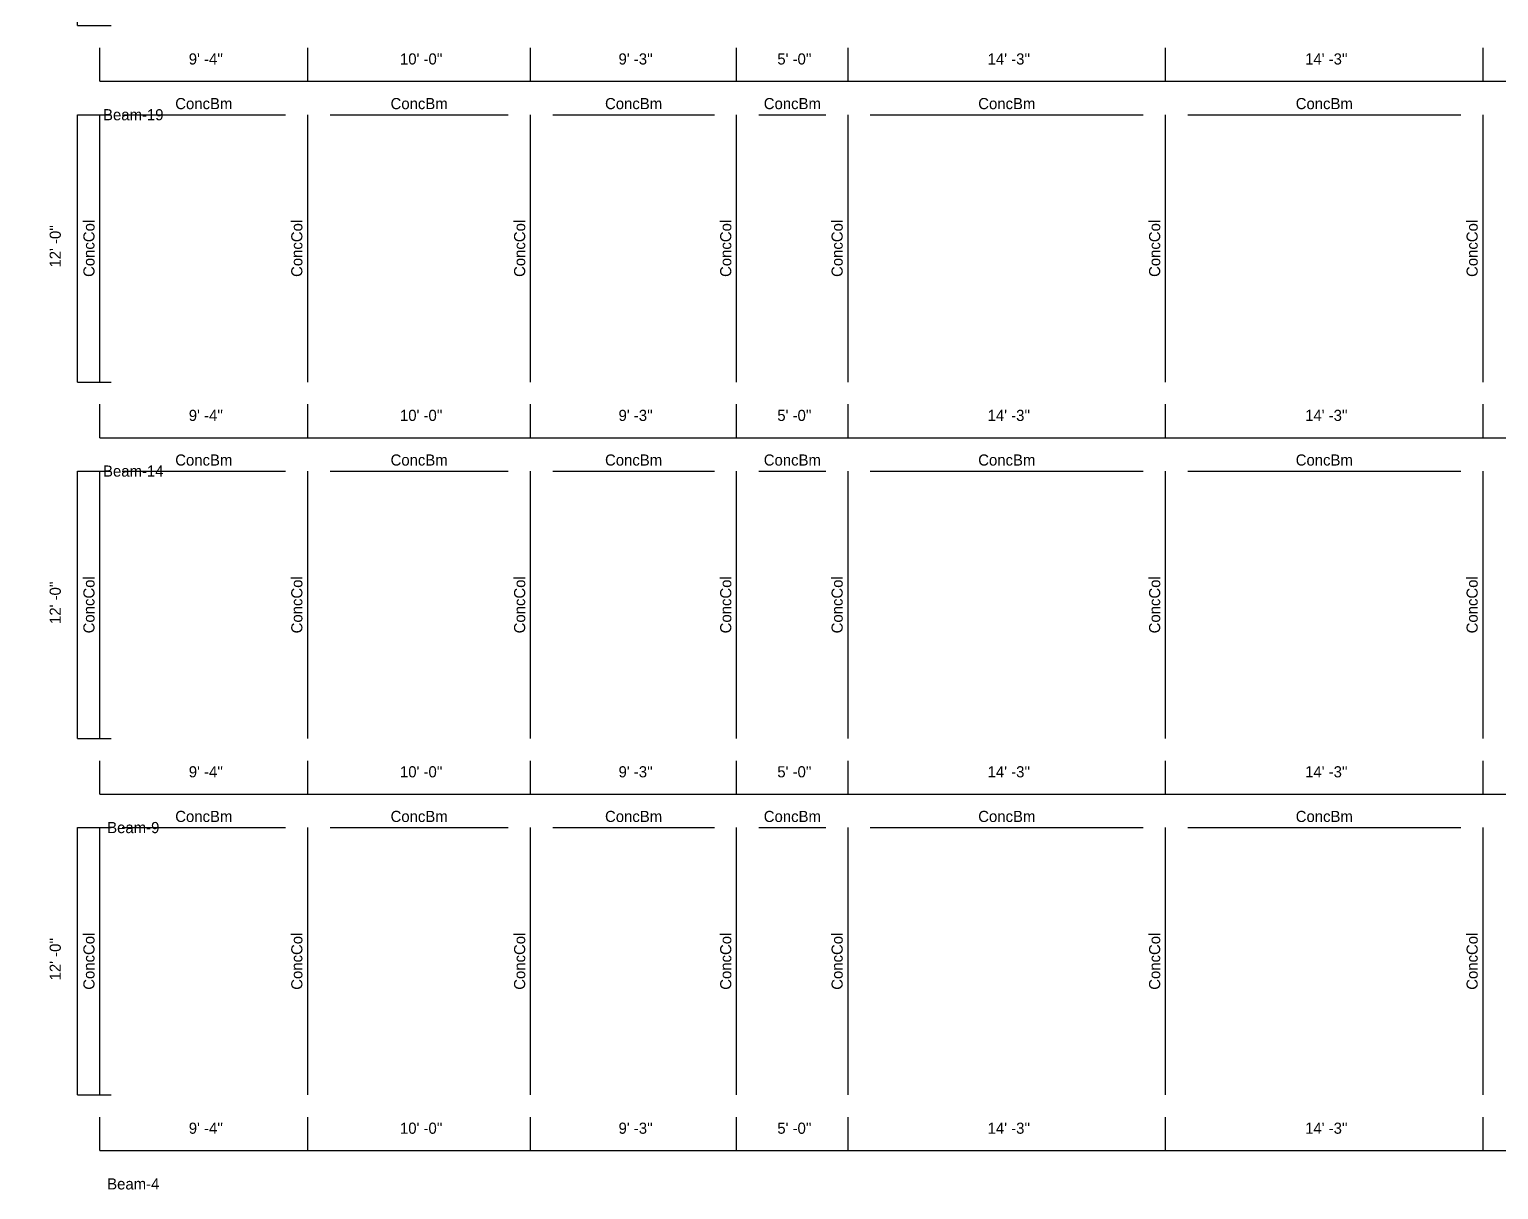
# Model space of a CAD drawing. Extents: x -38 to 2998, y -195 to 11529.
# Drawn here: x -38 to 753, y -195 to 430 of the extents above; entities that cross this region are included whole.
import ezdxf
from ezdxf.enums import TextEntityAlignment as Align

# ---------------------------------------------------------------- set-up
doc = ezdxf.new("R2010")
doc.units = 0
doc.header["$MEASUREMENT"] = 0
doc.layers.get('0').update_dxf_attribs({"linetype": 'CONTINUOUS'})
for name, color, linetype in [('CENTERLINES', 7, 'CONTINUOUS'), ('DIMENSIONS', 4, 'CONTINUOUS'), ('TEXT', 5, 'CONTINUOUS')]:
    doc.layers.add(name, color=color, linetype=linetype)
doc.dimstyles.get("Standard").update_dxf_attribs({"dimtxt": 0.18, "dimasz": 0.18, "dimexe": 0.18, "dimexo": 0.0625, "dimgap": 0.09, "dimtad": 0, "dimtih": 1, "dimtoh": 1, "dimdec": 4, "dimzin": 0, "dimtxsty": 'STANDARD', "dimcen": 0.09, "dimazin": 3, "dimtfac": 1, "dimtdec": 4, "dimtofl": 0, "dimtmove": 0, "dimatfit": 3, "dimtolj": 1, "dimtzin": 0})

# ---------------------------------------------------------------- blocks, each defined once
blk = doc.blocks.new('*D518')
at = {"color": 1, "linetype": 'BYBLOCK'}
for points in [[(4.77, -169.23), (3.71, -170.29), (-3.71, -177.71), (-4.77, -178.77)], [(116.73, -169.23), (115.67, -170.29), (108.25, -177.71), (107.19, -178.77)]]:
    blk.add_solid(points, dxfattribs=at)
at = {"layer": 'DIMENSIONS', "color": 9, "linetype": 'BYBLOCK'}
for p, q in [((0, -174), (0, -156)), ((111.96, -174), (111.96, -156))]:
    blk.add_line(p, q, dxfattribs=at)
at = {"layer": 'DIMENSIONS', "color": 0, "linetype": 'BYBLOCK'}
blk.add_line((0, -174), (111.96, -174), dxfattribs=at)
at = {"layer": 'DIMENSIONS', "color": 0, "linetype": 'BYBLOCK', "insert": (55.98, -162), "char_height": 6, "attachment_point": 5}
blk.add_mtext("\\A1; 9' -4''", dxfattribs=at)
blk = doc.blocks.new('*D519')
at = {"color": 1, "linetype": 'BYBLOCK'}
for points in [[(116.73, -169.23), (115.67, -170.29), (108.25, -177.71), (107.19, -178.77)], [(236.73, -169.23), (235.67, -170.29), (228.25, -177.71), (227.19, -178.77)]]:
    blk.add_solid(points, dxfattribs=at)
at = {"layer": 'DIMENSIONS', "color": 9, "linetype": 'BYBLOCK'}
for p, q in [((111.96, -174), (111.96, -156)), ((231.96, -174), (231.96, -156))]:
    blk.add_line(p, q, dxfattribs=at)
at = {"layer": 'DIMENSIONS', "color": 0, "linetype": 'BYBLOCK'}
blk.add_line((111.96, -174), (231.96, -174), dxfattribs=at)
at = {"layer": 'DIMENSIONS', "color": 0, "linetype": 'BYBLOCK', "insert": (171.96, -162), "char_height": 6, "attachment_point": 5}
blk.add_mtext("\\A1; 10' -0''", dxfattribs=at)
blk = doc.blocks.new('*D520')
at = {"color": 1, "linetype": 'BYBLOCK'}
for points in [[(236.73, -169.23), (235.67, -170.29), (228.25, -177.71), (227.19, -178.77)], [(347.73, -169.23), (346.67, -170.29), (339.25, -177.71), (338.19, -178.77)]]:
    blk.add_solid(points, dxfattribs=at)
at = {"layer": 'DIMENSIONS', "color": 9, "linetype": 'BYBLOCK'}
for p, q in [((231.96, -174), (231.96, -156)), ((342.96, -174), (342.96, -156))]:
    blk.add_line(p, q, dxfattribs=at)
at = {"layer": 'DIMENSIONS', "color": 0, "linetype": 'BYBLOCK'}
blk.add_line((231.96, -174), (342.96, -174), dxfattribs=at)
at = {"layer": 'DIMENSIONS', "color": 0, "linetype": 'BYBLOCK', "insert": (287.46, -162), "char_height": 6, "attachment_point": 5}
blk.add_mtext("\\A1; 9' -3''", dxfattribs=at)
blk = doc.blocks.new('*D521')
at = {"color": 1, "linetype": 'BYBLOCK'}
for points in [[(347.73, -169.23), (346.67, -170.29), (339.25, -177.71), (338.19, -178.77)], [(407.73, -169.23), (406.67, -170.29), (399.25, -177.71), (398.19, -178.77)]]:
    blk.add_solid(points, dxfattribs=at)
at = {"layer": 'DIMENSIONS', "color": 9, "linetype": 'BYBLOCK'}
for p, q in [((342.96, -174), (342.96, -156)), ((402.96, -174), (402.96, -156))]:
    blk.add_line(p, q, dxfattribs=at)
at = {"layer": 'DIMENSIONS', "color": 0, "linetype": 'BYBLOCK'}
blk.add_line((342.96, -174), (402.96, -174), dxfattribs=at)
at = {"layer": 'DIMENSIONS', "color": 0, "linetype": 'BYBLOCK', "insert": (372.96, -162), "char_height": 6, "attachment_point": 5}
blk.add_mtext("\\A1; 5' -0''", dxfattribs=at)
blk = doc.blocks.new('*D522')
at = {"color": 1, "linetype": 'BYBLOCK'}
for points in [[(407.73, -169.23), (406.67, -170.29), (399.25, -177.71), (398.19, -178.77)], [(578.73, -169.23), (577.67, -170.29), (570.25, -177.71), (569.19, -178.77)]]:
    blk.add_solid(points, dxfattribs=at)
at = {"layer": 'DIMENSIONS', "color": 9, "linetype": 'BYBLOCK'}
for p, q in [((402.96, -174), (402.96, -156)), ((573.96, -174), (573.96, -156))]:
    blk.add_line(p, q, dxfattribs=at)
at = {"layer": 'DIMENSIONS', "color": 0, "linetype": 'BYBLOCK'}
blk.add_line((402.96, -174), (573.96, -174), dxfattribs=at)
at = {"layer": 'DIMENSIONS', "color": 0, "linetype": 'BYBLOCK', "insert": (488.46, -162), "char_height": 6, "attachment_point": 5}
blk.add_mtext("\\A1; 14' -3''", dxfattribs=at)
blk = doc.blocks.new('*D523')
at = {"color": 1, "linetype": 'BYBLOCK'}
for points in [[(578.73, -169.23), (577.67, -170.29), (570.25, -177.71), (569.19, -178.77)], [(749.73, -169.23), (748.67, -170.29), (741.25, -177.71), (740.19, -178.77)]]:
    blk.add_solid(points, dxfattribs=at)
at = {"layer": 'DIMENSIONS', "color": 9, "linetype": 'BYBLOCK'}
for p, q in [((573.96, -174), (573.96, -156)), ((744.96, -174), (744.96, -156))]:
    blk.add_line(p, q, dxfattribs=at)
at = {"layer": 'DIMENSIONS', "color": 0, "linetype": 'BYBLOCK'}
blk.add_line((573.96, -174), (744.96, -174), dxfattribs=at)
at = {"layer": 'DIMENSIONS', "color": 0, "linetype": 'BYBLOCK', "insert": (659.46, -162), "char_height": 6, "attachment_point": 5}
blk.add_mtext("\\A1; 14' -3''", dxfattribs=at)
blk = doc.blocks.new('*D524')
at = {"color": 1, "linetype": 'BYBLOCK'}
for points in [[(749.73, -169.23), (748.67, -170.29), (741.25, -177.71), (740.19, -178.77)], [(920.73, -169.23), (919.67, -170.29), (912.25, -177.71), (911.19, -178.77)]]:
    blk.add_solid(points, dxfattribs=at)
at = {"layer": 'DIMENSIONS', "color": 9, "linetype": 'BYBLOCK'}
for p, q in [((744.96, -174), (744.96, -156)), ((915.96, -174), (915.96, -156))]:
    blk.add_line(p, q, dxfattribs=at)
at = {"layer": 'DIMENSIONS', "color": 0, "linetype": 'BYBLOCK'}
blk.add_line((744.96, -174), (915.96, -174), dxfattribs=at)
at = {"layer": 'DIMENSIONS', "color": 0, "linetype": 'BYBLOCK', "insert": (830.46, -162), "char_height": 6, "attachment_point": 5}
blk.add_mtext("\\A1; 14' -3''", dxfattribs=at)
blk = doc.blocks.new('*D538')
at = {"color": 1, "linetype": 'BYBLOCK'}
for points in [[(-8.29, -3.71), (-7.23, -4.77), (-16.77, 4.77), (-15.71, 3.71)], [(-8.29, -147.71), (-7.23, -148.77), (-16.77, -139.23), (-15.71, -140.29)]]:
    blk.add_solid(points, dxfattribs=at)
at = {"layer": 'DIMENSIONS', "color": 9, "linetype": 'BYBLOCK'}
for p, q in [((-12, 0), (6, 0)), ((-12, -144), (6, -144))]:
    blk.add_line(p, q, dxfattribs=at)
at = {"layer": 'DIMENSIONS', "color": 0, "linetype": 'BYBLOCK'}
blk.add_line((-12, -144), (-12, 0), dxfattribs=at)
at = {"layer": 'DIMENSIONS', "color": 0, "linetype": 'BYBLOCK', "insert": (-24, -72), "char_height": 6, "attachment_point": 5, "rotation": 90}
blk.add_mtext("\\A1; 12' -0''", dxfattribs=at)
blk = doc.blocks.new('*D539')
at = {"color": 1, "linetype": 'BYBLOCK'}
for points in [[(4.77, 22.77), (3.71, 21.71), (-3.71, 14.29), (-4.77, 13.23)], [(116.73, 22.77), (115.67, 21.71), (108.25, 14.29), (107.19, 13.23)]]:
    blk.add_solid(points, dxfattribs=at)
at = {"layer": 'DIMENSIONS', "color": 9, "linetype": 'BYBLOCK'}
for p, q in [((0, 18), (0, 36)), ((111.96, 18), (111.96, 36))]:
    blk.add_line(p, q, dxfattribs=at)
at = {"layer": 'DIMENSIONS', "color": 0, "linetype": 'BYBLOCK'}
blk.add_line((0, 18), (111.96, 18), dxfattribs=at)
at = {"layer": 'DIMENSIONS', "color": 0, "linetype": 'BYBLOCK', "insert": (55.98, 30), "char_height": 6, "attachment_point": 5}
blk.add_mtext("\\A1; 9' -4''", dxfattribs=at)
blk = doc.blocks.new('*D540')
at = {"color": 1, "linetype": 'BYBLOCK'}
for points in [[(116.73, 22.77), (115.67, 21.71), (108.25, 14.29), (107.19, 13.23)], [(236.73, 22.77), (235.67, 21.71), (228.25, 14.29), (227.19, 13.23)]]:
    blk.add_solid(points, dxfattribs=at)
at = {"layer": 'DIMENSIONS', "color": 9, "linetype": 'BYBLOCK'}
for p, q in [((111.96, 18), (111.96, 36)), ((231.96, 18), (231.96, 36))]:
    blk.add_line(p, q, dxfattribs=at)
at = {"layer": 'DIMENSIONS', "color": 0, "linetype": 'BYBLOCK'}
blk.add_line((111.96, 18), (231.96, 18), dxfattribs=at)
at = {"layer": 'DIMENSIONS', "color": 0, "linetype": 'BYBLOCK', "insert": (171.96, 30), "char_height": 6, "attachment_point": 5}
blk.add_mtext("\\A1; 10' -0''", dxfattribs=at)
blk = doc.blocks.new('*D541')
at = {"color": 1, "linetype": 'BYBLOCK'}
for points in [[(236.73, 22.77), (235.67, 21.71), (228.25, 14.29), (227.19, 13.23)], [(347.73, 22.77), (346.67, 21.71), (339.25, 14.29), (338.19, 13.23)]]:
    blk.add_solid(points, dxfattribs=at)
at = {"layer": 'DIMENSIONS', "color": 9, "linetype": 'BYBLOCK'}
for p, q in [((231.96, 18), (231.96, 36)), ((342.96, 18), (342.96, 36))]:
    blk.add_line(p, q, dxfattribs=at)
at = {"layer": 'DIMENSIONS', "color": 0, "linetype": 'BYBLOCK'}
blk.add_line((231.96, 18), (342.96, 18), dxfattribs=at)
at = {"layer": 'DIMENSIONS', "color": 0, "linetype": 'BYBLOCK', "insert": (287.46, 30), "char_height": 6, "attachment_point": 5}
blk.add_mtext("\\A1; 9' -3''", dxfattribs=at)
blk = doc.blocks.new('*D542')
at = {"color": 1, "linetype": 'BYBLOCK'}
for points in [[(347.73, 22.77), (346.67, 21.71), (339.25, 14.29), (338.19, 13.23)], [(407.73, 22.77), (406.67, 21.71), (399.25, 14.29), (398.19, 13.23)]]:
    blk.add_solid(points, dxfattribs=at)
at = {"layer": 'DIMENSIONS', "color": 9, "linetype": 'BYBLOCK'}
for p, q in [((342.96, 18), (342.96, 36)), ((402.96, 18), (402.96, 36))]:
    blk.add_line(p, q, dxfattribs=at)
at = {"layer": 'DIMENSIONS', "color": 0, "linetype": 'BYBLOCK'}
blk.add_line((342.96, 18), (402.96, 18), dxfattribs=at)
at = {"layer": 'DIMENSIONS', "color": 0, "linetype": 'BYBLOCK', "insert": (372.96, 30), "char_height": 6, "attachment_point": 5}
blk.add_mtext("\\A1; 5' -0''", dxfattribs=at)
blk = doc.blocks.new('*D543')
at = {"color": 1, "linetype": 'BYBLOCK'}
for points in [[(407.73, 22.77), (406.67, 21.71), (399.25, 14.29), (398.19, 13.23)], [(578.73, 22.77), (577.67, 21.71), (570.25, 14.29), (569.19, 13.23)]]:
    blk.add_solid(points, dxfattribs=at)
at = {"layer": 'DIMENSIONS', "color": 9, "linetype": 'BYBLOCK'}
for p, q in [((402.96, 18), (402.96, 36)), ((573.96, 18), (573.96, 36))]:
    blk.add_line(p, q, dxfattribs=at)
at = {"layer": 'DIMENSIONS', "color": 0, "linetype": 'BYBLOCK'}
blk.add_line((402.96, 18), (573.96, 18), dxfattribs=at)
at = {"layer": 'DIMENSIONS', "color": 0, "linetype": 'BYBLOCK', "insert": (488.46, 30), "char_height": 6, "attachment_point": 5}
blk.add_mtext("\\A1; 14' -3''", dxfattribs=at)
blk = doc.blocks.new('*D544')
at = {"color": 1, "linetype": 'BYBLOCK'}
for points in [[(578.73, 22.77), (577.67, 21.71), (570.25, 14.29), (569.19, 13.23)], [(749.73, 22.77), (748.67, 21.71), (741.25, 14.29), (740.19, 13.23)]]:
    blk.add_solid(points, dxfattribs=at)
at = {"layer": 'DIMENSIONS', "color": 9, "linetype": 'BYBLOCK'}
for p, q in [((573.96, 18), (573.96, 36)), ((744.96, 18), (744.96, 36))]:
    blk.add_line(p, q, dxfattribs=at)
at = {"layer": 'DIMENSIONS', "color": 0, "linetype": 'BYBLOCK'}
blk.add_line((573.96, 18), (744.96, 18), dxfattribs=at)
at = {"layer": 'DIMENSIONS', "color": 0, "linetype": 'BYBLOCK', "insert": (659.46, 30), "char_height": 6, "attachment_point": 5}
blk.add_mtext("\\A1; 14' -3''", dxfattribs=at)
blk = doc.blocks.new('*D545')
at = {"color": 1, "linetype": 'BYBLOCK'}
for points in [[(749.73, 22.77), (748.67, 21.71), (741.25, 14.29), (740.19, 13.23)], [(920.73, 22.77), (919.67, 21.71), (912.25, 14.29), (911.19, 13.23)]]:
    blk.add_solid(points, dxfattribs=at)
at = {"layer": 'DIMENSIONS', "color": 9, "linetype": 'BYBLOCK'}
for p, q in [((744.96, 18), (744.96, 36)), ((915.96, 18), (915.96, 36))]:
    blk.add_line(p, q, dxfattribs=at)
at = {"layer": 'DIMENSIONS', "color": 0, "linetype": 'BYBLOCK'}
blk.add_line((744.96, 18), (915.96, 18), dxfattribs=at)
at = {"layer": 'DIMENSIONS', "color": 0, "linetype": 'BYBLOCK', "insert": (830.46, 30), "char_height": 6, "attachment_point": 5}
blk.add_mtext("\\A1; 14' -3''", dxfattribs=at)
blk = doc.blocks.new('*D559')
at = {"color": 1, "linetype": 'BYBLOCK'}
for points in [[(-8.29, 188.29), (-7.23, 187.23), (-16.77, 196.77), (-15.71, 195.71)], [(-8.29, 44.29), (-7.23, 43.23), (-16.77, 52.77), (-15.71, 51.71)]]:
    blk.add_solid(points, dxfattribs=at)
at = {"layer": 'DIMENSIONS', "color": 9, "linetype": 'BYBLOCK'}
for p, q in [((-12, 192), (6, 192)), ((-12, 48), (6, 48))]:
    blk.add_line(p, q, dxfattribs=at)
at = {"layer": 'DIMENSIONS', "color": 0, "linetype": 'BYBLOCK'}
blk.add_line((-12, 48), (-12, 192), dxfattribs=at)
at = {"layer": 'DIMENSIONS', "color": 0, "linetype": 'BYBLOCK', "insert": (-24, 120), "char_height": 6, "attachment_point": 5, "rotation": 90}
blk.add_mtext("\\A1; 12' -0''", dxfattribs=at)
blk = doc.blocks.new('*D560')
at = {"color": 1, "linetype": 'BYBLOCK'}
for points in [[(4.77, 214.77), (3.71, 213.71), (-3.71, 206.29), (-4.77, 205.23)], [(116.73, 214.77), (115.67, 213.71), (108.25, 206.29), (107.19, 205.23)]]:
    blk.add_solid(points, dxfattribs=at)
at = {"layer": 'DIMENSIONS', "color": 9, "linetype": 'BYBLOCK'}
for p, q in [((0, 210), (0, 228)), ((111.96, 210), (111.96, 228))]:
    blk.add_line(p, q, dxfattribs=at)
at = {"layer": 'DIMENSIONS', "color": 0, "linetype": 'BYBLOCK'}
blk.add_line((0, 210), (111.96, 210), dxfattribs=at)
at = {"layer": 'DIMENSIONS', "color": 0, "linetype": 'BYBLOCK', "insert": (55.98, 222), "char_height": 6, "attachment_point": 5}
blk.add_mtext("\\A1; 9' -4''", dxfattribs=at)
blk = doc.blocks.new('*D561')
at = {"color": 1, "linetype": 'BYBLOCK'}
for points in [[(116.73, 214.77), (115.67, 213.71), (108.25, 206.29), (107.19, 205.23)], [(236.73, 214.77), (235.67, 213.71), (228.25, 206.29), (227.19, 205.23)]]:
    blk.add_solid(points, dxfattribs=at)
at = {"layer": 'DIMENSIONS', "color": 9, "linetype": 'BYBLOCK'}
for p, q in [((111.96, 210), (111.96, 228)), ((231.96, 210), (231.96, 228))]:
    blk.add_line(p, q, dxfattribs=at)
at = {"layer": 'DIMENSIONS', "color": 0, "linetype": 'BYBLOCK'}
blk.add_line((111.96, 210), (231.96, 210), dxfattribs=at)
at = {"layer": 'DIMENSIONS', "color": 0, "linetype": 'BYBLOCK', "insert": (171.96, 222), "char_height": 6, "attachment_point": 5}
blk.add_mtext("\\A1; 10' -0''", dxfattribs=at)
blk = doc.blocks.new('*D562')
at = {"color": 1, "linetype": 'BYBLOCK'}
for points in [[(236.73, 214.77), (235.67, 213.71), (228.25, 206.29), (227.19, 205.23)], [(347.73, 214.77), (346.67, 213.71), (339.25, 206.29), (338.19, 205.23)]]:
    blk.add_solid(points, dxfattribs=at)
at = {"layer": 'DIMENSIONS', "color": 9, "linetype": 'BYBLOCK'}
for p, q in [((231.96, 210), (231.96, 228)), ((342.96, 210), (342.96, 228))]:
    blk.add_line(p, q, dxfattribs=at)
at = {"layer": 'DIMENSIONS', "color": 0, "linetype": 'BYBLOCK'}
blk.add_line((231.96, 210), (342.96, 210), dxfattribs=at)
at = {"layer": 'DIMENSIONS', "color": 0, "linetype": 'BYBLOCK', "insert": (287.46, 222), "char_height": 6, "attachment_point": 5}
blk.add_mtext("\\A1; 9' -3''", dxfattribs=at)
blk = doc.blocks.new('*D563')
at = {"color": 1, "linetype": 'BYBLOCK'}
for points in [[(347.73, 214.77), (346.67, 213.71), (339.25, 206.29), (338.19, 205.23)], [(407.73, 214.77), (406.67, 213.71), (399.25, 206.29), (398.19, 205.23)]]:
    blk.add_solid(points, dxfattribs=at)
at = {"layer": 'DIMENSIONS', "color": 9, "linetype": 'BYBLOCK'}
for p, q in [((342.96, 210), (342.96, 228)), ((402.96, 210), (402.96, 228))]:
    blk.add_line(p, q, dxfattribs=at)
at = {"layer": 'DIMENSIONS', "color": 0, "linetype": 'BYBLOCK'}
blk.add_line((342.96, 210), (402.96, 210), dxfattribs=at)
at = {"layer": 'DIMENSIONS', "color": 0, "linetype": 'BYBLOCK', "insert": (372.96, 222), "char_height": 6, "attachment_point": 5}
blk.add_mtext("\\A1; 5' -0''", dxfattribs=at)
blk = doc.blocks.new('*D564')
at = {"color": 1, "linetype": 'BYBLOCK'}
for points in [[(407.73, 214.77), (406.67, 213.71), (399.25, 206.29), (398.19, 205.23)], [(578.73, 214.77), (577.67, 213.71), (570.25, 206.29), (569.19, 205.23)]]:
    blk.add_solid(points, dxfattribs=at)
at = {"layer": 'DIMENSIONS', "color": 9, "linetype": 'BYBLOCK'}
for p, q in [((402.96, 210), (402.96, 228)), ((573.96, 210), (573.96, 228))]:
    blk.add_line(p, q, dxfattribs=at)
at = {"layer": 'DIMENSIONS', "color": 0, "linetype": 'BYBLOCK'}
blk.add_line((402.96, 210), (573.96, 210), dxfattribs=at)
at = {"layer": 'DIMENSIONS', "color": 0, "linetype": 'BYBLOCK', "insert": (488.46, 222), "char_height": 6, "attachment_point": 5}
blk.add_mtext("\\A1; 14' -3''", dxfattribs=at)
blk = doc.blocks.new('*D565')
at = {"color": 1, "linetype": 'BYBLOCK'}
for points in [[(578.73, 214.77), (577.67, 213.71), (570.25, 206.29), (569.19, 205.23)], [(749.73, 214.77), (748.67, 213.71), (741.25, 206.29), (740.19, 205.23)]]:
    blk.add_solid(points, dxfattribs=at)
at = {"layer": 'DIMENSIONS', "color": 9, "linetype": 'BYBLOCK'}
for p, q in [((573.96, 210), (573.96, 228)), ((744.96, 210), (744.96, 228))]:
    blk.add_line(p, q, dxfattribs=at)
at = {"layer": 'DIMENSIONS', "color": 0, "linetype": 'BYBLOCK'}
blk.add_line((573.96, 210), (744.96, 210), dxfattribs=at)
at = {"layer": 'DIMENSIONS', "color": 0, "linetype": 'BYBLOCK', "insert": (659.46, 222), "char_height": 6, "attachment_point": 5}
blk.add_mtext("\\A1; 14' -3''", dxfattribs=at)
blk = doc.blocks.new('*D566')
at = {"color": 1, "linetype": 'BYBLOCK'}
for points in [[(749.73, 214.77), (748.67, 213.71), (741.25, 206.29), (740.19, 205.23)], [(920.73, 214.77), (919.67, 213.71), (912.25, 206.29), (911.19, 205.23)]]:
    blk.add_solid(points, dxfattribs=at)
at = {"layer": 'DIMENSIONS', "color": 9, "linetype": 'BYBLOCK'}
for p, q in [((744.96, 210), (744.96, 228)), ((915.96, 210), (915.96, 228))]:
    blk.add_line(p, q, dxfattribs=at)
at = {"layer": 'DIMENSIONS', "color": 0, "linetype": 'BYBLOCK'}
blk.add_line((744.96, 210), (915.96, 210), dxfattribs=at)
at = {"layer": 'DIMENSIONS', "color": 0, "linetype": 'BYBLOCK', "insert": (830.46, 222), "char_height": 6, "attachment_point": 5}
blk.add_mtext("\\A1; 14' -3''", dxfattribs=at)
blk = doc.blocks.new('*D580')
at = {"color": 1, "linetype": 'BYBLOCK'}
for points in [[(-8.29, 380.29), (-7.23, 379.23), (-16.77, 388.77), (-15.71, 387.71)], [(-8.29, 236.29), (-7.23, 235.23), (-16.77, 244.77), (-15.71, 243.71)]]:
    blk.add_solid(points, dxfattribs=at)
at = {"layer": 'DIMENSIONS', "color": 9, "linetype": 'BYBLOCK'}
for p, q in [((-12, 384), (6, 384)), ((-12, 240), (6, 240))]:
    blk.add_line(p, q, dxfattribs=at)
at = {"layer": 'DIMENSIONS', "color": 0, "linetype": 'BYBLOCK'}
blk.add_line((-12, 240), (-12, 384), dxfattribs=at)
at = {"layer": 'DIMENSIONS', "color": 0, "linetype": 'BYBLOCK', "insert": (-24, 312), "char_height": 6, "attachment_point": 5, "rotation": 90}
blk.add_mtext("\\A1; 12' -0''", dxfattribs=at)
blk = doc.blocks.new('*D581')
at = {"color": 1, "linetype": 'BYBLOCK'}
for points in [[(4.77, 406.77), (3.71, 405.71), (-3.71, 398.29), (-4.77, 397.23)], [(116.73, 406.77), (115.67, 405.71), (108.25, 398.29), (107.19, 397.23)]]:
    blk.add_solid(points, dxfattribs=at)
at = {"layer": 'DIMENSIONS', "color": 9, "linetype": 'BYBLOCK'}
for p, q in [((0, 402), (0, 420)), ((111.96, 402), (111.96, 420))]:
    blk.add_line(p, q, dxfattribs=at)
at = {"layer": 'DIMENSIONS', "color": 0, "linetype": 'BYBLOCK'}
blk.add_line((0, 402), (111.96, 402), dxfattribs=at)
at = {"layer": 'DIMENSIONS', "color": 0, "linetype": 'BYBLOCK', "insert": (55.98, 414), "char_height": 6, "attachment_point": 5}
blk.add_mtext("\\A1; 9' -4''", dxfattribs=at)
blk = doc.blocks.new('*D582')
at = {"color": 1, "linetype": 'BYBLOCK'}
for points in [[(116.73, 406.77), (115.67, 405.71), (108.25, 398.29), (107.19, 397.23)], [(236.73, 406.77), (235.67, 405.71), (228.25, 398.29), (227.19, 397.23)]]:
    blk.add_solid(points, dxfattribs=at)
at = {"layer": 'DIMENSIONS', "color": 9, "linetype": 'BYBLOCK'}
for p, q in [((111.96, 402), (111.96, 420)), ((231.96, 402), (231.96, 420))]:
    blk.add_line(p, q, dxfattribs=at)
at = {"layer": 'DIMENSIONS', "color": 0, "linetype": 'BYBLOCK'}
blk.add_line((111.96, 402), (231.96, 402), dxfattribs=at)
at = {"layer": 'DIMENSIONS', "color": 0, "linetype": 'BYBLOCK', "insert": (171.96, 414), "char_height": 6, "attachment_point": 5}
blk.add_mtext("\\A1; 10' -0''", dxfattribs=at)
blk = doc.blocks.new('*D583')
at = {"color": 1, "linetype": 'BYBLOCK'}
for points in [[(236.73, 406.77), (235.67, 405.71), (228.25, 398.29), (227.19, 397.23)], [(347.73, 406.77), (346.67, 405.71), (339.25, 398.29), (338.19, 397.23)]]:
    blk.add_solid(points, dxfattribs=at)
at = {"layer": 'DIMENSIONS', "color": 9, "linetype": 'BYBLOCK'}
for p, q in [((231.96, 402), (231.96, 420)), ((342.96, 402), (342.96, 420))]:
    blk.add_line(p, q, dxfattribs=at)
at = {"layer": 'DIMENSIONS', "color": 0, "linetype": 'BYBLOCK'}
blk.add_line((231.96, 402), (342.96, 402), dxfattribs=at)
at = {"layer": 'DIMENSIONS', "color": 0, "linetype": 'BYBLOCK', "insert": (287.46, 414), "char_height": 6, "attachment_point": 5}
blk.add_mtext("\\A1; 9' -3''", dxfattribs=at)
blk = doc.blocks.new('*D584')
at = {"color": 1, "linetype": 'BYBLOCK'}
for points in [[(347.73, 406.77), (346.67, 405.71), (339.25, 398.29), (338.19, 397.23)], [(407.73, 406.77), (406.67, 405.71), (399.25, 398.29), (398.19, 397.23)]]:
    blk.add_solid(points, dxfattribs=at)
at = {"layer": 'DIMENSIONS', "color": 9, "linetype": 'BYBLOCK'}
for p, q in [((342.96, 402), (342.96, 420)), ((402.96, 402), (402.96, 420))]:
    blk.add_line(p, q, dxfattribs=at)
at = {"layer": 'DIMENSIONS', "color": 0, "linetype": 'BYBLOCK'}
blk.add_line((342.96, 402), (402.96, 402), dxfattribs=at)
at = {"layer": 'DIMENSIONS', "color": 0, "linetype": 'BYBLOCK', "insert": (372.96, 414), "char_height": 6, "attachment_point": 5}
blk.add_mtext("\\A1; 5' -0''", dxfattribs=at)
blk = doc.blocks.new('*D585')
at = {"color": 1, "linetype": 'BYBLOCK'}
for points in [[(407.73, 406.77), (406.67, 405.71), (399.25, 398.29), (398.19, 397.23)], [(578.73, 406.77), (577.67, 405.71), (570.25, 398.29), (569.19, 397.23)]]:
    blk.add_solid(points, dxfattribs=at)
at = {"layer": 'DIMENSIONS', "color": 9, "linetype": 'BYBLOCK'}
for p, q in [((402.96, 402), (402.96, 420)), ((573.96, 402), (573.96, 420))]:
    blk.add_line(p, q, dxfattribs=at)
at = {"layer": 'DIMENSIONS', "color": 0, "linetype": 'BYBLOCK'}
blk.add_line((402.96, 402), (573.96, 402), dxfattribs=at)
at = {"layer": 'DIMENSIONS', "color": 0, "linetype": 'BYBLOCK', "insert": (488.46, 414), "char_height": 6, "attachment_point": 5}
blk.add_mtext("\\A1; 14' -3''", dxfattribs=at)
blk = doc.blocks.new('*D586')
at = {"color": 1, "linetype": 'BYBLOCK'}
for points in [[(578.73, 406.77), (577.67, 405.71), (570.25, 398.29), (569.19, 397.23)], [(749.73, 406.77), (748.67, 405.71), (741.25, 398.29), (740.19, 397.23)]]:
    blk.add_solid(points, dxfattribs=at)
at = {"layer": 'DIMENSIONS', "color": 9, "linetype": 'BYBLOCK'}
for p, q in [((573.96, 402), (573.96, 420)), ((744.96, 402), (744.96, 420))]:
    blk.add_line(p, q, dxfattribs=at)
at = {"layer": 'DIMENSIONS', "color": 0, "linetype": 'BYBLOCK'}
blk.add_line((573.96, 402), (744.96, 402), dxfattribs=at)
at = {"layer": 'DIMENSIONS', "color": 0, "linetype": 'BYBLOCK', "insert": (659.46, 414), "char_height": 6, "attachment_point": 5}
blk.add_mtext("\\A1; 14' -3''", dxfattribs=at)
blk = doc.blocks.new('*D587')
at = {"color": 1, "linetype": 'BYBLOCK'}
for points in [[(749.73, 406.77), (748.67, 405.71), (741.25, 398.29), (740.19, 397.23)], [(920.73, 406.77), (919.67, 405.71), (912.25, 398.29), (911.19, 397.23)]]:
    blk.add_solid(points, dxfattribs=at)
at = {"layer": 'DIMENSIONS', "color": 9, "linetype": 'BYBLOCK'}
for p, q in [((744.96, 402), (744.96, 420)), ((915.96, 402), (915.96, 420))]:
    blk.add_line(p, q, dxfattribs=at)
at = {"layer": 'DIMENSIONS', "color": 0, "linetype": 'BYBLOCK'}
blk.add_line((744.96, 402), (915.96, 402), dxfattribs=at)
at = {"layer": 'DIMENSIONS', "color": 0, "linetype": 'BYBLOCK', "insert": (830.46, 414), "char_height": 6, "attachment_point": 5}
blk.add_mtext("\\A1; 14' -3''", dxfattribs=at)
blk = doc.blocks.new('*D601')
at = {"color": 1, "linetype": 'BYBLOCK'}
for points in [[(-8.29, 572.29), (-7.23, 571.23), (-16.77, 580.77), (-15.71, 579.71)], [(-8.29, 428.29), (-7.23, 427.23), (-16.77, 436.77), (-15.71, 435.71)]]:
    blk.add_solid(points, dxfattribs=at)
at = {"layer": 'DIMENSIONS', "color": 9, "linetype": 'BYBLOCK'}
for p, q in [((-12, 576), (6, 576)), ((-12, 432), (6, 432))]:
    blk.add_line(p, q, dxfattribs=at)
at = {"layer": 'DIMENSIONS', "color": 0, "linetype": 'BYBLOCK'}
blk.add_line((-12, 432), (-12, 576), dxfattribs=at)
at = {"layer": 'DIMENSIONS', "color": 0, "linetype": 'BYBLOCK', "insert": (-24, 504), "char_height": 6, "attachment_point": 5, "rotation": 90}
blk.add_mtext("\\A1; 12' -0''", dxfattribs=at)

msp = doc.modelspace()

# ---------------------------------------------------------------- linework, layer by layer
at = {"layer": 'CENTERLINES', "color": 0, "linetype": 'CONTINUOUS'}
for p, q in [((0, 240), (0, 384)), ((12, 384), (99.96, 384)), ((111.96, 240), (111.96, 384)), ((123.96, 384), (219.96, 384)), ((231.96, 240), (231.96, 384)), ((243.96, 384), (330.96, 384)), ((342.96, 240), (342.96, 384)), ((354.96, 384), (390.96, 384)), ((402.96, 240), (402.96, 384)), ((414.96, 384), (561.96, 384)), ((573.96, 240), (573.96, 384)), ((585.96, 384), (732.96, 384)), ((744.96, 240), (744.96, 384)), ((0, 48), (0, 192)), ((12, 192), (99.96, 192)), ((111.96, 48), (111.96, 192)), ((123.96, 192), (219.96, 192)), ((231.96, 48), (231.96, 192)), ((243.96, 192), (330.96, 192)), ((342.96, 48), (342.96, 192)), ((354.96, 192), (390.96, 192)), ((402.96, 48), (402.96, 192)), ((414.96, 192), (561.96, 192)), ((573.96, 48), (573.96, 192)), ((585.96, 192), (732.96, 192)), ((744.96, 48), (744.96, 192)), ((0, -144), (0, 0)), ((0, 0), (0, 0)), ((0, 0), (0, 0)), ((0, 0), (0, 0)), ((0, 0), (0, 0)), ((0, 0), (0, 0)), ((0, 0), (0, 0)), ((0, 0), (0, 0)), ((0, 0), (0, 0)), ((0, 0), (0, 0)), ((0, 0), (0, 0)), ((0, 0), (0, 0)), ((0, 0), (0, 0)), ((0, 0), (0, 0)), ((0, 0), (0, 0)), ((0, 0), (0, 0)), ((0, 0), (0, 0)), ((0, 0), (0, 0)), ((0, 0), (0, 0)), ((0, 0), (0, 0)), ((0, 0), (0, 0)), ((0, 0), (0, 0)), ((0, 0), (0, 0)), ((0, 0), (0, 0)), ((0, 0), (0, 0)), ((0, 0), (0, 0)), ((0, 0), (0, 0)), ((0, 0), (0, 0)), ((0, 0), (0, 0)), ((0, 0), (0, 0)), ((0, 0), (0, 0)), ((0, 0), (0, 0)), ((0, 0), (0, 0)), ((0, 0), (0, 0)), ((0, 0), (0, 0)), ((0, 0), (0, 0)), ((0, 0), (0, 0)), ((0, 0), (0, 0)), ((0, 0), (0, 0)), ((0, 0), (0, 0)), ((0, 0), (0, 0)), ((0, 0), (0, 0)), ((0, 0), (0, 0)), ((0, 0), (0, 0)), ((0, 0), (0, 0)), ((0, 0), (0, 0)), ((0, 0), (0, 0)), ((0, 0), (0, 0)), ((0, 0), (0, 0)), ((0, 0), (0, 0)), ((0, 0), (0, 0)), ((0, 0), (0, 0)), ((0, 0), (0, 0)), ((0, 0), (0, 0)), ((0, 0), (0, 0)), ((0, 0), (0, 0)), ((0, 0), (0, 0)), ((0, 0), (0, 0)), ((0, 0), (0, 0)), ((0, 0), (0, 0)), ((0, 0), (0, 0)), ((0, 0), (0, 0)), ((0, 0), (0, 0)), ((0, 0), (0, 0)), ((0, 0), (0, 0)), ((0, 0), (0, 0)), ((0, 0), (0, 0)), ((0, 0), (0, 0)), ((0, 0), (0, 0)), ((0, 0), (0, 0)), ((0, 0), (0, 0)), ((0, 0), (0, 0)), ((0, 0), (0, 0)), ((0, 0), (0, 0)), ((0, 0), (0, 0)), ((0, 0), (0, 0)), ((0, 0), (0, 0)), ((0, 0), (0, 0)), ((0, 0), (0, 0)), ((0, 0), (0, 0)), ((0, 0), (0, 0)), ((0, 0), (0, 0)), ((0, 0), (0, 0)), ((0, 0), (0, 0)), ((0, 0), (0, 0)), ((0, 0), (0, 0)), ((0, 0), (0, 0)), ((0, 0), (0, 0)), ((0, 0), (0, 0)), ((0, 0), (0, 0)), ((0, 0), (0, 0)), ((0, 0), (0, 0)), ((0, 0), (0, 0)), ((0, 0), (0, 0)), ((0, 0), (0, 0)), ((0, 0), (0, 0)), ((0, 0), (0, 0)), ((0, 0), (0, 0)), ((0, 0), (0, 0)), ((0, 0), (0, 0)), ((0, 0), (0, 0)), ((0, 0), (0, 0)), ((0, 0), (0, 0)), ((0, 0), (0, 0)), ((0, 0), (0, 0)), ((0, 0), (0, 0)), ((0, 0), (0, 0)), ((0, 0), (0, 0)), ((0, 0), (0, 0)), ((0, 0), (0, 0)), ((0, 0), (0, 0)), ((0, 0), (0, 0)), ((0, 0), (0, 0)), ((0, 0), (0, 0)), ((0, 0), (0, 0)), ((0, 0), (0, 0)), ((0, 0), (0, 0)), ((0, 0), (0, 0)), ((0, 0), (0, 0)), ((0, 0), (0, 0)), ((0, 0), (0, 0)), ((0, 0), (0, 0)), ((0, 0), (0, 0)), ((12, 0), (99.96, 0)), ((111.96, -144), (111.96, 0)), ((123.96, 0), (219.96, 0)), ((231.96, -144), (231.96, 0)), ((243.96, 0), (330.96, 0)), ((342.96, -144), (342.96, 0)), ((354.96, 0), (390.96, 0)), ((402.96, -144), (402.96, 0)), ((414.96, 0), (561.96, 0)), ((573.96, -144), (573.96, 0)), ((585.96, 0), (732.96, 0)), ((744.96, -144), (744.96, 0))]:
    msp.add_line(p, q, dxfattribs=at)

# ---------------------------------------------------------------- texts
at = {"layer": 'TEXT', "color": 0}
for s, p in [('ConcBm', (55.98, 390)), ('ConcBm', (171.96, 390)), ('ConcBm', (287.46, 390)), ('ConcBm', (372.96, 390)), ('ConcBm', (488.46, 390)), ('ConcBm', (659.46, 390)), ('Beam-19', (18, 384)), ('ConcBm', (55.98, 198)), ('ConcBm', (171.96, 198)), ('ConcBm', (287.46, 198)), ('ConcBm', (372.96, 198)), ('ConcBm', (488.46, 198)), ('ConcBm', (659.46, 198)), ('Beam-14', (18, 192)), ('ConcBm', (55.98, 6)), ('ConcBm', (171.96, 6)), ('ConcBm', (287.46, 6)), ('ConcBm', (372.96, 6)), ('ConcBm', (488.46, 6)), ('ConcBm', (659.46, 6)), ('Beam-9', (18, 0)), ('Beam-4', (18, -192))]:
    msp.add_text(s, height=6, dxfattribs=at).set_placement(p, align=Align.MIDDLE)
for p in [(-6, 312), (105.96, 312), (225.96, 312), (336.96, 312), (396.96, 312), (567.96, 312), (738.96, 312), (-6, 120), (105.96, 120), (225.96, 120), (336.96, 120), (396.96, 120), (567.96, 120), (738.96, 120), (-6, -72), (105.96, -72), (225.96, -72), (336.96, -72), (396.96, -72), (567.96, -72), (738.96, -72)]:
    msp.add_text('ConcCol', height=6, rotation=90, dxfattribs=at).set_placement(p, align=Align.MIDDLE)

# ---------------------------------------------------------------- dimensions: what is measured, and where the dimension line sits
at = {"layer": 'DIMENSIONS'}
for base, p1, p2, picture, middle in [((-12, 576), (-24, 432), (-24, 576), '*D601', (-24, 504)), ((111.96, 402), (0, 390), (111.96, 390), '*D581', (55.98, 390)), ((231.96, 402), (111.96, 390), (231.96, 390), '*D582', (171.96, 390)), ((342.96, 402), (231.96, 390), (342.96, 390), '*D583', (287.46, 390)), ((402.96, 402), (342.96, 390), (402.96, 390), '*D584', (372.96, 390)), ((573.96, 402), (402.96, 390), (573.96, 390), '*D585', (488.46, 390)), ((744.96, 402), (573.96, 390), (744.96, 390), '*D586', (659.46, 390)), ((915.96, 402), (744.96, 390), (915.96, 390), '*D587', (830.46, 390)), ((-12, 384), (-24, 240), (-24, 384), '*D580', (-24, 312)), ((111.96, 210), (0, 198), (111.96, 198), '*D560', (55.98, 198)), ((231.96, 210), (111.96, 198), (231.96, 198), '*D561', (171.96, 198)), ((342.96, 210), (231.96, 198), (342.96, 198), '*D562', (287.46, 198)), ((402.96, 210), (342.96, 198), (402.96, 198), '*D563', (372.96, 198)), ((573.96, 210), (402.96, 198), (573.96, 198), '*D564', (488.46, 198)), ((744.96, 210), (573.96, 198), (744.96, 198), '*D565', (659.46, 198)), ((915.96, 210), (744.96, 198), (915.96, 198), '*D566', (830.46, 198)), ((-12, 192), (-24, 48), (-24, 192), '*D559', (-24, 120)), ((111.96, 18), (0, 6), (111.96, 6), '*D539', (55.98, 6)), ((231.96, 18), (111.96, 6), (231.96, 6), '*D540', (171.96, 6)), ((342.96, 18), (231.96, 6), (342.96, 6), '*D541', (287.46, 6)), ((402.96, 18), (342.96, 6), (402.96, 6), '*D542', (372.96, 6)), ((573.96, 18), (402.96, 6), (573.96, 6), '*D543', (488.46, 6)), ((744.96, 18), (573.96, 6), (744.96, 6), '*D544', (659.46, 6)), ((915.96, 18), (744.96, 6), (915.96, 6), '*D545', (830.46, 6)), ((-12, 0), (-24, -144), (-24, 0), '*D538', (-24, -72)), ((111.96, -174), (0, -186), (111.96, -186), '*D518', (55.98, -186)), ((231.96, -174), (111.96, -186), (231.96, -186), '*D519', (171.96, -186)), ((342.96, -174), (231.96, -186), (342.96, -186), '*D520', (287.46, -186)), ((402.96, -174), (342.96, -186), (402.96, -186), '*D521', (372.96, -186)), ((573.96, -174), (402.96, -186), (573.96, -186), '*D522', (488.46, -186)), ((744.96, -174), (573.96, -186), (744.96, -186), '*D523', (659.46, -186)), ((915.96, -174), (744.96, -186), (915.96, -186), '*D524', (830.46, -186))]:
    dim = msp.add_linear_dim(base=base, p1=p1, p2=p2, dimstyle='STANDARD', dxfattribs=at)
    dim.commit()
    dim.dimension.update_dxf_attribs({"geometry": picture, "text_midpoint": middle})

doc.saveas('drawing.dxf')
